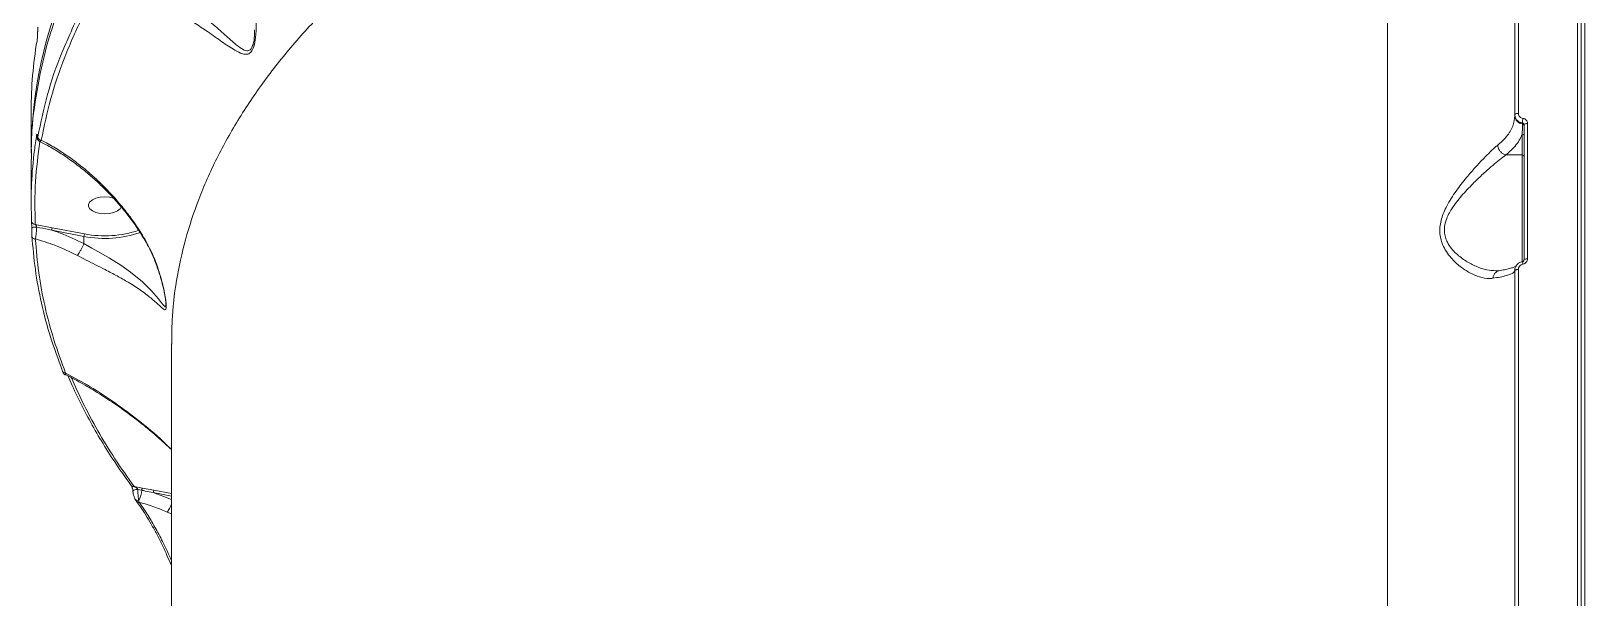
# Model space of a CAD drawing. Header units: millimetres. Extents: x -6104 to 7803, y -6013 to 4803.
# Drawn here: x 53.4 to 474.4, y 832 to 985.6 of the extents above; entities that cross this region are included whole.
import ezdxf

# ---------------------------------------------------------------- set-up
doc = ezdxf.new("R2010")
doc.units = ezdxf.units.MM
doc.layers.add('DIKOM_ОБЪЕКТ', color=7, linetype='Continuous')

msp = doc.modelspace()

# ---------------------------------------------------------------- linework, layer by layer
at = {"layer": 'DIKOM_ОБЪЕКТ', "color": 7, "linetype": 'Continuous', "lineweight": 15}
for p, q in [((472.417, 1167.077), (472.417, 559.74)), ((473.419, 559.74), (473.419, 1166.563)), ((474.422, 559.74), (474.422, 1167.077)), ((420.917, 1089.167), (420.917, 610.509)), ((455.419, 1064.3), (455.419, 962.92)), ((456.379, 963.265), (456.379, 1064.729)), ((55.178, 985.173), (55.182, 985.22)), ((55.182, 985.131), (55.182, 985.22)), ((55.178, 985.084), (55.178, 985.173)), ((55.178, 985.084), (55.182, 985.131)), ((53.419, 952.477), (53.419, 964.049)), ((455.419, 962.92), (455.419, 962.641)), ((457.503, 960.654), (457.503, 960.405)), ((457.919, 960.173), (457.919, 923.537)), ((458.885, 923.85), (458.885, 960.517)), ((457.419, 957.625), (457.419, 951.993)), ((453.014, 951.993), (457.419, 951.993)), ((457.419, 951.993), (457.419, 922.969)), ((53.419, 939.119), (53.419, 950.763)), ((59.158, 932.289), (54.536, 933.164)), ((58.982, 931.619), (67.712, 929.931)), ((67.887, 930.601), (59.158, 932.289)), ((67.711, 927.975), (67.712, 927.979)), ((67.712, 927.979), (67.712, 929.931)), ((457.503, 923.076), (457.503, 923.081)), ((450.402, 920.586), (450.244, 920.604)), ((455.419, 920.653), (455.419, 814.149)), ((456.379, 814.372), (456.379, 920.963)), ((89.906, 911.567), (89.907, 911.458)), ((91.419, 602.744), (91.419, 900.793)), ((80.993, 860.921), (80.992, 860.935)), ((83.562, 861.763), (81.306, 862.19)), ((82.332, 861.352), (83.391, 861.142)), ((86.661, 861.174), (83.562, 861.763)), ((91.419, 858.633), (86.486, 860.504)), ((86.486, 860.504), (91.419, 859.55)), ((91.419, 860.254), (86.661, 861.174)), ((82.641, 857.924), (82.555, 858.348)), ((90.286, 855.227), (91.419, 854.748))]:
    msp.add_line(p, q, dxfattribs=at)
at = {"layer": 'DIKOM_ОБЪЕКТ', "color": 7, "linetype": 'Continuous', "lineweight": 15, "flags": 128}
for points in [[(455.419, 962.92), (455.437, 962.986), (455.492, 963.049), (455.579, 963.108), (455.698, 963.159), (455.843, 963.202), (456.009, 963.235), (456.189, 963.257), (456.379, 963.265)], [(457.919, 960.173), (457.938, 960.239), (457.992, 960.302), (458.081, 960.361), (458.2, 960.412), (458.346, 960.455), (458.513, 960.487), (458.694, 960.508), (458.885, 960.517)], [(54.908, 957.323), (54.928, 957.155), (54.939, 957.111)], [(73.419, 940.651), (72.151, 940.557), (70.986, 940.283), (70.018, 939.851), (69.326, 939.296), (68.965, 938.663), (68.965, 938.004), (69.326, 937.371), (70.018, 936.816), (70.986, 936.384), (72.151, 936.11), (73.419, 936.016), (74.687, 936.11), (75.852, 936.384), (76.82, 936.816), (77.513, 937.371), (77.85, 937.93)], [(75.772, 940.309), (74.687, 940.557), (73.419, 940.651)], [(53.577, 932.082), (53.6, 932.173), (53.68, 932.26), (53.813, 932.337), (53.991, 932.4), (54.204, 932.445), (54.438, 932.47), (54.681, 932.472), (54.917, 932.452)], [(89.907, 911.458), (89.909, 911.242), (89.895, 911.13), (89.738, 910.875), (89.271, 911.264), (88.676, 912.034), (87.95, 912.989), (86.067, 915.204), (83.568, 917.649), (80.357, 920.251), (77.697, 922.112), (74.621, 924.045), (72.333, 925.384), (69.893, 926.758), (67.712, 927.974), (67.711, 927.975), (67.711, 927.975)], [(457.919, 923.537), (457.938, 923.597), (457.992, 923.654), (458.081, 923.708), (458.2, 923.755), (458.346, 923.794), (458.513, 923.823), (458.694, 923.842), (458.885, 923.85)], [(455.419, 920.653), (455.437, 920.712), (455.492, 920.769), (455.579, 920.821), (455.698, 920.868), (455.843, 920.907), (456.009, 920.936), (456.189, 920.955), (456.379, 920.963)], [(80.992, 860.935), (81.014, 861.018), (81.112, 861.121), (81.28, 861.214), (81.506, 861.288), (81.772, 861.339), (82.055, 861.361), (82.332, 861.352)], [(81.927, 858.197), (81.934, 858.189), (81.985, 858.13)]]:
    msp.add_lwpolyline(points, dxfattribs=at)
at = {"layer": 'DIKOM_ОБЪЕКТ', "color": 7, "linetype": 'Continuous', "lineweight": 15}
for centre, radius, start, end in [((171.372, 951.892), 117.954, 155.60832, 179.71581), ((165.919, 964.006), 112.5, 170.33614, 179.97833), ((457.763, 962.736), 2.345, 182.33086, 263.63245), ((464.615, 960.538), 7.113, 169.02764, 179.07303), ((457.451, 959.939), 0.469, 2.33169, 83.63538), ((56.202, 957), 0.978, 184.65616, 267.18607), ((457.441, 957.147), 0.478, 2.93693, 92.65599), ((457.441, 951.515), 0.478, 2.93816, 92.65382), ((54.457, 934.084), 0.923, 184.63947, 274.92362), ((60.293, 931.633), 1.311, 149.9799, 180.61068), ((73.402, 958.779), 29.404, 258.84198, 289.06196), ((69.022, 929.945), 1.311, 149.9799, 180.61099), ((73.379, 959.003), 28.928, 259.05684, 288.54548), ((54.528, 930.159), 0.906, 184.16805, 271.32492), ((449.11, 921.133), 8.616, 8.50552, 13.07006), ((62.672, 893.695), 0.807, 182.66221, 276.5553), ((81.109, 862.951), 0.786, 220.09781, 284.5044), ((75.334, 862.031), 8.106, 332.97697, 353.70356), ((84.705, 861.114), 1.314, 150.40642, 178.77314), ((87.797, 860.518), 1.311, 149.98336, 180.60714), ((82.276, 859.045), 0.751, 215.55811, 291.78224), ((82.523, 858.697), 0.781, 226.48819, 278.71284)]:
    msp.add_arc(centre, radius, start, end, dxfattribs=at)
for points, knots in [([(91.517, 900.715), (91.529, 903.24), (91.559, 909.471), (92.903, 919.386), (95.439, 930.417), (99.219, 941.457), (104.232, 952.467), (110.507, 963.409), (117.893, 974.028), (126.334, 984.298), (135.754, 994.198), (146.315, 1003.903), (158.032, 1013.369), (170.89, 1022.557), (184.596, 1031.258), (199.077, 1039.454), (214.251, 1047.14), (230.377, 1054.448), (247.439, 1061.335), (265.398, 1067.768), (282.646, 1073.22), (298.967, 1077.804), (314.24, 1081.65), (329.87, 1085.149), (345.804, 1088.286), (361.966, 1091.048), (378.37, 1093.431), (395, 1095.465), (406.243, 1096.494), (411.865, 1097.009)], [0, 0, 0, 0, 0.0269365, 0.0664877, 0.1060694, 0.1456204, 0.1863268, 0.2270666, 0.267773, 0.3071933, 0.3466441, 0.3860645, 0.426635, 0.4672387, 0.5078092, 0.547136, 0.5864932, 0.62582, 0.6662928, 0.7067987, 0.7472715, 0.7786849, 0.8100985, 0.8417626, 0.8734268, 0.9049435, 0.93646, 0.96823, 1, 1, 1, 1]), ([(89.789, 993.224), (90.52, 992.711), (91.993, 991.678), (94.702, 989.827), (97.85, 987.687), (101.562, 985.14), (105.231, 982.586), (108.288, 980.515), (110.549, 979.341), (112.021, 979.138), (113.088, 979.845), (113.859, 981.398), (114.351, 984.028), (114.459, 987.42), (114.101, 991.892), (112.972, 997.131), (110.972, 1002.325), (109.009, 1005.267), (108.207, 1006.469)], [0, 0, 0, 0, 0.0400994, 0.0808881, 0.1499719, 0.2211627, 0.3125702, 0.4066968, 0.4681058, 0.5184495, 0.550952, 0.5857535, 0.6308472, 0.6885499, 0.7478281, 0.8397944, 0.934576, 1, 1, 1, 1]), ([(53.549, 950.721), (53.51, 951.825), (53.329, 957.041), (54.343, 966.368), (56.711, 978.643), (59.915, 989.412), (62.826, 996.013), (63.969, 998.606)], [0, 0, 0, 0, 0.0686251, 0.323981, 0.5795452, 0.8349015, 1, 1, 1, 1]), ([(56.154, 956.022), (56.946, 959.789), (58.531, 967.323), (62.399, 978.561), (67.272, 989.738), (71.515, 997.082), (73.636, 1000.754)], [0, 0, 0, 0, 0.2485967, 0.4971938, 0.7485967, 1, 1, 1, 1]), ([(72.74, 1001.75), (70.597, 998.116), (67.257, 992.453), (64.794, 986.673), (63.911, 984.602)], [0, 0, 0, 0, 0.6416771, 1, 1, 1, 1]), ([(113.977, 985.886), (113.979, 985.347), (113.985, 983.928), (113.667, 982.134), (113.221, 981.051), (112.766, 980.431), (112.235, 980.144), (111.518, 980.235), (110.485, 980.699), (108.718, 982.049), (105.978, 984.499), (102.687, 987.385), (99.279, 990.226), (96.411, 992.523), (93.885, 994.495), (92.526, 995.571), (91.834, 996.103), (91.833, 996.103)], [0, 0, 0, 0, 0.03987459, 0.1051013, 0.14247315, 0.1535166, 0.19884462, 0.23522308, 0.27264783, 0.3661018, 0.50915402, 0.6557985, 0.76428893, 0.87524731, 0.93716677, 0.99994949, 1, 1, 1, 1]), ([(55.182, 985.22), (55.183, 985.306), (55.184, 985.478), (55.198, 985.771), (55.219, 986.067), (55.249, 986.365), (55.274, 986.55), (55.29, 986.635), (55.292, 986.647)], [0, 0, 0, 0, 0.1673355, 0.3344548, 0.5091441, 0.7130687, 0.9577321, 1, 1, 1, 1]), ([(55.016, 982.891), (55.019, 982.91), (55.041, 983.042), (55.079, 983.337), (55.124, 983.812), (55.156, 984.279), (55.178, 984.734), (55.18, 984.999), (55.182, 985.131)], [0, 0, 0, 0, 0.0392367, 0.28723547, 0.49519077, 0.67099723, 0.83529663, 1, 1, 1, 1]), ([(63.911, 984.602), (63.163, 982.971), (60.7, 977.603), (57.679, 968.368), (56.044, 960.736), (55.227, 956.92)], [0, 0, 0, 0, 0.1792023, 0.5896016, 1, 1, 1, 1]), ([(455.419, 962.641), (455.312, 961.69), (455.095, 959.762), (453.48, 957.194), (451.837, 955.516), (450.935, 954.771), (450.799, 954.66)], [0, 0, 0, 0, 0.3434987, 0.6969416, 0.954534, 1, 1, 1, 1]), ([(455.419, 962.92), (455.42, 962.874), (455.426, 962.57), (455.569, 962.01), (456.023, 961.351), (456.688, 960.851), (457.231, 960.719), (457.503, 960.654)], [0, 0, 0, 0, 0.0422609, 0.2819853, 0.5212725, 0.7606252, 1, 1, 1, 1]), ([(457.632, 961.892), (457.468, 961.931), (457.142, 962.01), (456.742, 962.312), (456.469, 962.712), (456.383, 963.053), (456.379, 963.238), (456.379, 963.265)], [0, 0, 0, 0, 0.239401, 0.4786705, 0.7179203, 0.9577053, 1, 1, 1, 1]), ([(457.503, 960.405), (457.502, 960.265), (457.5, 959.561), (457.474, 958.621), (457.431, 957.841), (457.419, 957.625)], [0, 0, 0, 0, 0.1533025, 0.7665905, 1, 1, 1, 1]), ([(457.503, 960.654), (457.557, 960.641), (457.666, 960.617), (457.799, 960.511), (457.89, 960.37), (457.918, 960.25), (457.919, 960.183), (457.919, 960.173)], [0, 0, 0, 0, 0.2369041, 0.4742535, 0.7137429, 0.9566233, 1, 1, 1, 1]), ([(458.885, 960.517), (458.884, 960.545), (458.88, 960.731), (458.794, 961.072), (458.521, 961.472), (458.121, 961.775), (457.795, 961.853), (457.632, 961.892)], [0, 0, 0, 0, 0.0426233, 0.2824509, 0.5216265, 0.7607536, 1, 1, 1, 1]), ([(54.908, 957.323), (54.853, 956.981), (54.578, 955.27), (53.942, 950.536), (53.332, 943.105), (53.468, 937.043), (53.537, 934.009)], [0, 0, 0, 0, 0.0441409, 0.2207136, 0.6100132, 1, 1, 1, 1]), ([(55.067, 957.117), (55.067, 957.144), (55.064, 957.284), (55.051, 957.495), (55.019, 957.647), (54.969, 957.633), (54.93, 957.433), (54.908, 957.323)], [0, 0, 0, 0, 0.0440711, 0.2245485, 0.4337771, 0.687507, 1, 1, 1, 1]), ([(55.062, 957.09), (55.061, 957.13), (55.059, 957.234), (55.051, 957.316), (55.051, 957.32), (55.05, 957.322)], [0, 0, 0, 0, 0.2928418, 0.7583602, 1, 1, 1, 1]), ([(55.674, 955.7), (55.642, 955.712), (55.522, 955.758), (55.368, 955.91), (55.227, 956.107), (55.149, 956.298), (55.106, 956.476), (55.075, 956.691), (55.07, 956.919), (55.066, 957.066)], [0, 0, 0, 0, 0.0528659, 0.1988609, 0.3264924, 0.4415034, 0.5511208, 0.7095434, 1, 1, 1, 1]), ([(55.227, 956.92), (55.203, 956.81), (55.162, 956.617), (55.113, 956.61), (55.083, 956.761), (55.071, 956.964), (55.068, 957.095), (55.067, 957.117)], [0, 0, 0, 0, 0.3277207, 0.5739075, 0.7796242, 0.9627626, 1, 1, 1, 1]), ([(55.686, 955.717), (55.73, 955.695), (55.846, 955.636), (56.02, 955.818), (56.135, 955.993), (56.154, 956.022)], [0, 0, 0, 0, 0.3333613, 0.8892215, 1, 1, 1, 1]), ([(83.58, 930.271), (83.146, 930.957), (81.983, 932.792), (79.933, 935.657), (76.536, 939.918), (72.687, 944), (68.464, 947.795), (64.937, 950.591), (61.301, 953.105), (58.348, 954.874), (56.627, 955.775), (56.154, 956.022)], [0, 0, 0, 0, 0.0601168, 0.1609819, 0.2618615, 0.4689755, 0.5884101, 0.7078537, 0.8306446, 0.9534373, 1, 1, 1, 1]), ([(453.014, 951.993), (453.907, 952.789), (455.358, 954.083), (456.709, 955.991), (457.182, 957.079), (457.419, 957.625)], [0, 0, 0, 0, 0.4427015, 0.7201685, 1, 1, 1, 1]), ([(54.536, 933.164), (54.456, 937.04), (54.301, 944.528), (55.321, 951.999), (55.813, 955.603)], [0, 0, 0, 0, 0.5175499, 1, 1, 1, 1]), ([(83.442, 930.19), (83.242, 930.517), (82.41, 931.884), (80.756, 934.21), (78.475, 937.174), (75.981, 940.065), (73.304, 942.871), (70.46, 945.559), (67.473, 948.097), (64.362, 950.47), (61.161, 952.632), (58.248, 954.39), (56.412, 955.306), (55.667, 955.678)], [0, 0, 0, 0, 0.0284423, 0.1187752, 0.211833, 0.3077027, 0.4062884, 0.5072862, 0.6101679, 0.7145874, 0.821109, 0.9275297, 1, 1, 1, 1]), ([(450.799, 954.66), (450.672, 954.553), (450.041, 954.028), (448.801, 952.89), (446.891, 950.977), (444.722, 948.653), (442.183, 945.71), (439.471, 942.281), (437.058, 938.517), (435.653, 935.282), (435.147, 932.854), (435.063, 931.044), (435.313, 929.313), (435.891, 927.526), (436.839, 925.768), (438.416, 923.715), (440.564, 921.716), (443.239, 919.978), (445.917, 918.837), (448.02, 918.445), (449.142, 918.549), (449.48, 918.58)], [0, 0, 0, 0, 0.013456, 0.0663233, 0.1192325, 0.1832747, 0.2473518, 0.3264814, 0.4053663, 0.4678611, 0.499098, 0.5303043, 0.5614429, 0.5926242, 0.6345142, 0.6764899, 0.7480861, 0.8197605, 0.8939598, 0.9680662, 1, 1, 1, 1]), ([(450.244, 920.604), (449.454, 920.658), (447.759, 920.775), (445.01, 921.724), (442.181, 923.174), (439.898, 924.857), (438.203, 926.631), (437.193, 928.131), (436.56, 929.691), (436.236, 931.499), (436.435, 933.126), (437.093, 935.228), (438.441, 937.768), (441.012, 941.025), (443.852, 944.025), (446.553, 946.618), (448.842, 948.673), (450.879, 950.389), (452.192, 951.409), (452.874, 951.9), (453.007, 951.994), (453.008, 951.994)], [0, 0, 0, 0, 0.0701853, 0.1506113, 0.2253898, 0.3017949, 0.3439047, 0.3869435, 0.4167321, 0.4476664, 0.4960689, 0.5079773, 0.5704696, 0.6516125, 0.7359163, 0.803843, 0.8729289, 0.9288809, 0.9858344, 0.9999662, 1, 1, 1, 1]), ([(453.008, 951.994), (452.759, 952.075), (452.261, 952.236), (451.599, 952.775), (451.096, 953.462), (450.871, 954.081), (450.809, 954.48), (450.802, 954.617), (450.799, 954.66)], [0, 0, 0, 0, 0.2204823, 0.44097035, 0.66146323, 0.88195168, 0.96355786, 1, 1, 1, 1]), ([(453.008, 951.994), (453.009, 951.994), (453.011, 951.993), (453.014, 951.993), (453.014, 951.993)], [0, 0, 0, 0, 0.69622363, 1, 1, 1, 1]), ([(53.537, 934.009), (53.538, 933.972), (53.544, 933.836), (53.554, 933.523), (53.565, 933.055), (53.574, 932.553), (53.576, 932.239), (53.577, 932.082)], [0, 0, 0, 0, 0.0918868, 0.3355615, 0.5630732, 0.7814367, 1, 1, 1, 1]), ([(53.577, 932.082), (53.578, 931.921), (53.58, 931.599), (53.589, 931.084), (53.601, 930.6), (53.614, 930.273), (53.622, 930.132), (53.624, 930.093)], [0, 0, 0, 0, 0.2168885, 0.433468, 0.6619653, 0.908081, 1, 1, 1, 1]), ([(54.917, 932.452), (54.909, 932.499), (54.9, 932.554), (54.864, 932.67), (54.807, 932.805), (54.705, 932.976), (54.611, 933.093), (54.552, 933.148), (54.536, 933.164)], [0, 0, 0, 0, 0.1522415, 0.1824793, 0.3869037, 0.623949, 0.8956192, 1, 1, 1, 1]), ([(54.549, 929.253), (54.563, 929.312), (54.613, 929.531), (54.701, 930.051), (54.798, 930.831), (54.876, 931.667), (54.903, 932.189), (54.917, 932.452)], [0, 0, 0, 0, 0.0903008, 0.3322147, 0.55906, 0.7775811, 1, 1, 1, 1]), ([(54.917, 932.452), (56.022, 932.232), (57.379, 931.962), (58.732, 931.673), (58.982, 931.619)], [0, 0, 0, 0, 0.8148041, 1, 1, 1, 1]), ([(67.712, 927.979), (65.581, 928.996), (62.711, 930.366), (59.747, 931.363), (58.982, 931.619)], [0, 0, 0, 0, 0.7421805, 1, 1, 1, 1]), ([(53.624, 930.093), (53.881, 927.047), (54.394, 920.953), (56.128, 911.824), (58.512, 902.71), (60.748, 896.675), (61.866, 893.657)], [0, 0, 0, 0, 0.24909952, 0.49819925, 0.74909997, 1, 1, 1, 1]), ([(54.549, 929.253), (56.335, 928.72), (60.214, 927.564), (63.94, 925.736), (65.951, 924.75)], [0, 0, 0, 0, 0.46048909, 1, 1, 1, 1]), ([(62.764, 892.894), (61.657, 895.883), (59.442, 901.863), (57.063, 910.934), (55.322, 920.066), (54.807, 926.191), (54.549, 929.253)], [0, 0, 0, 0, 0.2490999, 0.4982002, 0.7490998, 1, 1, 1, 1]), ([(65.951, 924.75), (66.741, 924.341), (68.387, 923.49), (70.931, 922.215), (73.778, 920.771), (76.777, 919.189), (80.071, 917.309), (83.206, 915.29), (85.901, 913.246), (87.619, 911.72), (88.681, 910.713), (89.352, 910.136), (89.795, 909.941), (90.011, 910.391), (90.018, 911.442), (89.825, 913.131), (89.462, 915.176), (88.686, 918.568), (87.191, 923.26), (85.218, 927.537), (83.856, 929.81), (83.58, 930.271)], [0, 0, 0, 0, 0.0399716, 0.0832988, 0.1277347, 0.1880423, 0.2502364, 0.3338817, 0.4199835, 0.5013463, 0.5430295, 0.5846629, 0.6297924, 0.6581312, 0.6869616, 0.7180481, 0.7529306, 0.7887573, 0.8810072, 0.9758693, 1, 1, 1, 1]), ([(67.711, 927.975), (67.614, 927.751), (67.42, 927.303), (67.037, 926.534), (66.639, 925.802), (66.274, 925.198), (66.057, 924.883), (65.965, 924.767), (65.951, 924.75)], [0, 0, 0, 0, 0.197577, 0.3951532, 0.5927332, 0.7903148, 0.968109, 1, 1, 1, 1]), ([(89.914, 911.458), (89.914, 911.522), (89.914, 911.687), (89.877, 912.21), (89.783, 913.018), (89.61, 914.12), (89.334, 915.525), (88.924, 917.282), (88.308, 919.491), (87.402, 922.219), (86.162, 925.245), (84.823, 927.993), (83.823, 929.576), (83.437, 930.187)], [0, 0, 0, 0, 0.0254604, 0.0661852, 0.1166857, 0.1771005, 0.2465551, 0.3319246, 0.439824, 0.5731498, 0.738438, 0.8991332, 1, 1, 1, 1]), ([(83.465, 930.204), (83.474, 930.209), (83.486, 930.214), (83.566, 930.263), (83.58, 930.271)], [0, 0, 0, 0, 0.8256992, 1, 1, 1, 1]), ([(457.503, 923.076), (457.47, 923.07), (457.163, 923.014), (456.596, 922.791), (455.948, 922.235), (455.504, 921.491), (455.447, 920.932), (455.419, 920.653)], [0, 0, 0, 0, 0.0286333, 0.2670805, 0.5101496, 0.7556568, 1, 1, 1, 1]), ([(456.379, 920.963), (456.396, 921.129), (456.43, 921.462), (456.696, 921.905), (457.085, 922.237), (457.427, 922.37), (457.612, 922.404), (457.632, 922.407)], [0, 0, 0, 0, 0.245782, 0.4917884, 0.7342922, 0.9715187, 1, 1, 1, 1]), ([(457.502, 923.086), (457.533, 923.091), (457.614, 923.104), (457.732, 923.171), (457.84, 923.276), (457.911, 923.405), (457.909, 923.495), (457.908, 923.538)], [0, 0, 0, 0, 0.1139995, 0.3017382, 0.5106907, 0.762616, 1, 1, 1, 1]), ([(457.632, 922.407), (457.651, 922.411), (457.835, 922.444), (458.177, 922.577), (458.567, 922.909), (458.834, 923.352), (458.868, 923.684), (458.885, 923.85)], [0, 0, 0, 0, 0.0278674, 0.2650302, 0.5077158, 0.7539608, 1, 1, 1, 1]), ([(451.16, 920.593), (451.071, 920.585), (450.744, 920.555), (450.244, 920.217), (449.755, 919.626), (449.557, 919.069), (449.495, 918.713), (449.485, 918.626), (449.48, 918.58)], [0, 0, 0, 0, 0.1005315, 0.3716728, 0.6428146, 0.9139563, 0.9543899, 1, 1, 1, 1]), ([(449.48, 918.58), (450.17, 918.694), (451.556, 918.924), (453.121, 919.287), (454.297, 919.657), (455.209, 920.087), (455.341, 920.398), (455.419, 920.581)], [0, 0, 0, 0, 0.1872857, 0.3765539, 0.5570065, 0.7392, 1, 1, 1, 1]), ([(450.243, 920.599), (450.284, 920.595), (450.626, 920.561), (450.886, 920.619), (451.115, 920.671)], [0, 0, 0, 0, 0.1211119, 1, 1, 1, 1]), ([(451.154, 920.631), (451.656, 920.723), (452.724, 920.919), (454.003, 921.224), (454.996, 921.517), (455.609, 921.749), (455.91, 921.909), (455.913, 921.911), (455.914, 921.912)], [0, 0, 0, 0, 0.1823398, 0.3878602, 0.5897325, 0.7599692, 0.9110701, 1, 1, 1, 1]), ([(62.671, 892.418), (62.596, 892.461), (62.431, 892.556), (62.24, 892.768), (62.055, 893.048), (61.961, 893.295), (61.904, 893.445)], [0, 0, 0, 0, 0.1555032, 0.34160141, 0.59859421, 1, 1, 1, 1]), ([(62.679, 892.438), (62.682, 892.428), (62.696, 892.379), (62.727, 892.583), (62.756, 892.831), (62.764, 892.894)], [0, 0, 0, 0, 0.16614863, 0.79006098, 1, 1, 1, 1]), ([(91.419, 872.212), (90.676, 872.943), (87.797, 875.774), (82.658, 880.068), (76.054, 885.006), (69.447, 889.317), (64.99, 891.702), (62.764, 892.894)], [0, 0, 0, 0, 0.0830367, 0.3218364, 0.5477576, 0.774063, 1, 1, 1, 1]), ([(91.419, 872.158), (90.357, 873.154), (88.088, 875.28), (84.452, 878.342), (80.495, 881.433), (76.29, 884.451), (71.924, 887.336), (67.489, 889.959), (64.413, 891.664), (62.822, 892.41), (62.695, 892.47)], [0, 0, 0, 0, 0.1175525, 0.2510053, 0.3901709, 0.5353945, 0.6882154, 0.8391504, 0.9872427, 1, 1, 1, 1]), ([(80.531, 862.464), (79.502, 863.88), (77.118, 867.16), (73.736, 872.363), (70.33, 878.049), (67.265, 883.773), (64.965, 888.454), (63.799, 891.241), (63.441, 892.095)], [0, 0, 0, 0, 0.146768, 0.3397773, 0.5321755, 0.7237735, 0.9153267, 1, 1, 1, 1]), ([(81.306, 862.19), (79.54, 864.686), (76.007, 869.677), (71.398, 877.3), (67.454, 884.603), (65.337, 889.404), (64.368, 891.6)], [0, 0, 0, 0, 0.2595082, 0.5190154, 0.7799507, 1, 1, 1, 1]), ([(80.956, 861.235), (80.955, 861.238), (80.942, 861.331), (80.89, 861.547), (80.789, 861.881), (80.651, 862.214), (80.528, 862.42), (80.503, 862.451), (80.501, 862.453)], [0, 0, 0, 0, 0.00550724, 0.16550458, 0.37333442, 0.64694261, 0.97691214, 1, 1, 1, 1]), ([(80.991, 860.934), (80.989, 860.968), (80.984, 861.06), (80.967, 861.167), (80.956, 861.235)], [0, 0, 0, 0, 0.3649091, 1, 1, 1, 1]), ([(81.68, 858.618), (81.593, 858.774), (81.394, 859.129), (81.174, 859.819), (81.02, 860.47), (81.011, 860.816), (81.008, 860.922)], [0, 0, 0, 0, 0.2544723, 0.5783316, 0.8706538, 1, 1, 1, 1]), ([(82.332, 861.352), (82.322, 861.382), (82.302, 861.437), (82.227, 861.549), (82.074, 861.715), (81.791, 861.932), (81.519, 862.091), (81.343, 862.173), (81.306, 862.19)], [0, 0, 0, 0, 0.0644758, 0.1180688, 0.2689935, 0.529492, 0.8996141, 1, 1, 1, 1]), ([(82.555, 858.348), (82.523, 858.553), (82.453, 859.004), (82.382, 859.815), (82.337, 860.645), (82.334, 861.113), (82.332, 861.352)], [0, 0, 0, 0, 0.2543445, 0.5586966, 0.7734624, 1, 1, 1, 1]), ([(83.391, 861.142), (83.704, 861.079), (84.736, 860.873), (85.767, 860.656), (86.486, 860.504)], [0, 0, 0, 0, 0.3030001, 1, 1, 1, 1]), ([(81.938, 858.206), (81.897, 858.253), (81.797, 858.368), (81.72, 858.515), (81.674, 858.601)], [0, 0, 0, 0, 0.4126955, 1, 1, 1, 1]), ([(91.419, 840.772), (91.051, 841.636), (90.224, 843.575), (88.894, 846.404), (87.445, 849.281), (85.972, 851.972), (84.495, 854.445), (83.153, 856.517), (82.321, 857.641), (81.969, 858.118)], [0, 0, 0, 0, 0.12072952, 0.27129241, 0.42352226, 0.5770617, 0.73144771, 0.88610291, 1, 1, 1, 1]), ([(82.641, 857.924), (84.091, 857.505), (86.67, 856.759), (89.185, 855.693), (90.286, 855.227)], [0, 0, 0, 0, 0.5623916, 1, 1, 1, 1]), ([(91.419, 842.103), (91.307, 842.371), (90.54, 844.204), (89.034, 847.286), (86.951, 851.254), (84.794, 854.889), (83.378, 856.886), (82.641, 857.924)], [0, 0, 0, 0, 0.0401559, 0.2750845, 0.510769, 0.7456904, 1, 1, 1, 1]), ([(91.419, 857.366), (91.368, 857.24), (91.211, 856.857), (90.904, 856.23), (90.583, 855.653), (90.384, 855.354), (90.301, 855.246), (90.286, 855.227)], [0, 0, 0, 0, 0.1452084, 0.4411451, 0.7370886, 0.9530717, 1, 1, 1, 1])]:
    msp.add_open_spline(points, degree=3, knots=knots, dxfattribs=at)

doc.saveas('drawing.dxf')
